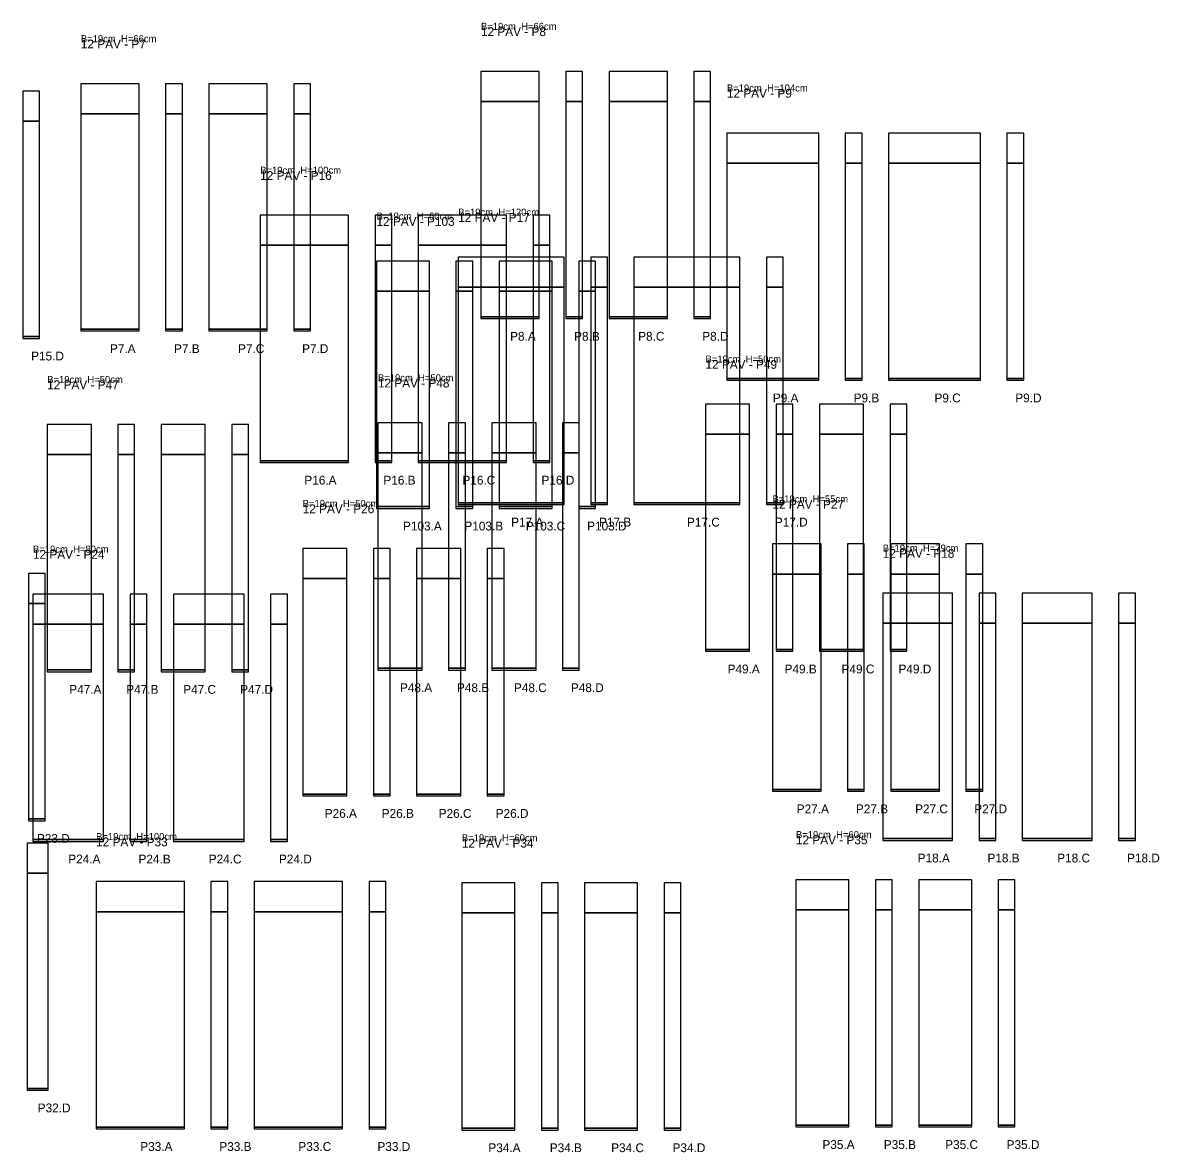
# Model space of a CAD drawing. Header units: metres. Extents: x 1438 to 5427, y 1625 to 3111.
# Drawn here: x 4140 to 5427, y 1826 to 3106 of the extents above; entities that cross this region are included whole.
import ezdxf

# ---------------------------------------------------------------- set-up
doc = ezdxf.new("R2010")
doc.units = ezdxf.units.M
doc.layers.add('Paineis', color=7, linetype='Continuous')

msp = doc.modelspace()

# ---------------------------------------------------------------- linework, layer by layer
at = {"layer": 'Paineis'}
for points in [[(4658.69, 3016.43), (4724.69, 3016.43), (4724.69, 3050.43), (4658.69, 3050.43)], [(4754.69, 3016.43), (4773.69, 3016.43), (4773.69, 3050.43), (4754.69, 3050.43)], [(4803.69, 3016.43), (4869.69, 3016.43), (4869.69, 3050.43), (4803.69, 3050.43)], [(4899.69, 3016.43), (4918.69, 3016.43), (4918.69, 3050.43), (4899.69, 3050.43)], [(4139.93, 2994.07), (4158.93, 2994.07), (4158.93, 3028.07), (4139.93, 3028.07)], [(4205.72, 3002.46), (4271.72, 3002.46), (4271.72, 3036.46), (4205.72, 3036.46)], [(4301.72, 3002.46), (4320.72, 3002.46), (4320.72, 3036.46), (4301.72, 3036.46)], [(4350.72, 3002.46), (4416.72, 3002.46), (4416.72, 3036.46), (4350.72, 3036.46)], [(4446.72, 3002.46), (4465.72, 3002.46), (4465.72, 3036.46), (4446.72, 3036.46)], [(4658.69, 2772.43), (4724.69, 2772.43), (4724.69, 3016.43), (4658.69, 3016.43)], [(4754.69, 2772.43), (4773.69, 2772.43), (4773.69, 3016.43), (4754.69, 3016.43)], [(4803.69, 2772.43), (4869.69, 2772.43), (4869.69, 3016.43), (4803.69, 3016.43)], [(4899.69, 2772.43), (4918.69, 2772.43), (4918.69, 3016.43), (4899.69, 3016.43)], [(4205.72, 2758.46), (4271.72, 2758.46), (4271.72, 3002.46), (4205.72, 3002.46)], [(4301.72, 2758.46), (4320.72, 2758.46), (4320.72, 3002.46), (4301.72, 3002.46)], [(4350.72, 2758.46), (4416.72, 2758.46), (4416.72, 3002.46), (4350.72, 3002.46)], [(4446.72, 2758.46), (4465.72, 2758.46), (4465.72, 3002.46), (4446.72, 3002.46)], [(4139.93, 2750.07), (4158.93, 2750.07), (4158.93, 2994.07), (4139.93, 2994.07)], [(4937.1, 2946.61), (5041.1, 2946.61), (5041.1, 2980.61), (4937.1, 2980.61)], [(5071.1, 2946.61), (5090.1, 2946.61), (5090.1, 2980.61), (5071.1, 2980.61)], [(5120.1, 2946.61), (5224.1, 2946.61), (5224.1, 2980.61), (5120.1, 2980.61)], [(5254.1, 2946.61), (5273.1, 2946.61), (5273.1, 2980.61), (5254.1, 2980.61)], [(4937.1, 2702.61), (5041.1, 2702.61), (5041.1, 2946.61), (4937.1, 2946.61)], [(5071.1, 2702.61), (5090.1, 2702.61), (5090.1, 2946.61), (5071.1, 2946.61)], [(5120.1, 2702.61), (5224.1, 2702.61), (5224.1, 2946.61), (5120.1, 2946.61)], [(5254.1, 2702.61), (5273.1, 2702.61), (5273.1, 2946.61), (5254.1, 2946.61)], [(4408.75, 2853.48), (4508.75, 2853.48), (4508.75, 2887.48), (4408.75, 2887.48)], [(4538.75, 2853.48), (4557.75, 2853.48), (4557.75, 2887.48), (4538.75, 2887.48)], [(4587.75, 2853.48), (4687.75, 2853.48), (4687.75, 2887.48), (4587.75, 2887.48)], [(4717.75, 2853.48), (4736.75, 2853.48), (4736.75, 2887.48), (4717.75, 2887.48)], [(4408.75, 2609.48), (4508.75, 2609.48), (4508.75, 2853.48), (4408.75, 2853.48)], [(4538.75, 2609.48), (4557.75, 2609.48), (4557.75, 2853.48), (4538.75, 2853.48)], [(4587.75, 2609.48), (4687.75, 2609.48), (4687.75, 2853.48), (4587.75, 2853.48)], [(4717.75, 2609.48), (4736.75, 2609.48), (4736.75, 2853.48), (4717.75, 2853.48)], [(4540.42, 2801.52), (4600.42, 2801.52), (4600.42, 2835.52), (4540.42, 2835.52)], [(4630.42, 2801.52), (4649.42, 2801.52), (4649.42, 2835.52), (4630.42, 2835.52)], [(4632.9, 2806), (4752.9, 2806), (4752.9, 2840), (4632.9, 2840)], [(4679.42, 2801.52), (4739.42, 2801.52), (4739.42, 2835.52), (4679.42, 2835.52)], [(4769.42, 2801.52), (4788.42, 2801.52), (4788.42, 2835.52), (4769.42, 2835.52)], [(4782.9, 2806), (4801.9, 2806), (4801.9, 2840), (4782.9, 2840)], [(4831.9, 2806), (4951.9, 2806), (4951.9, 2840), (4831.9, 2840)], [(4981.9, 2806), (5000.9, 2806), (5000.9, 2840), (4981.9, 2840)], [(4632.9, 2562), (4752.9, 2562), (4752.9, 2806), (4632.9, 2806)], [(4782.9, 2562), (4801.9, 2562), (4801.9, 2806), (4782.9, 2806)], [(4831.9, 2562), (4951.9, 2562), (4951.9, 2806), (4831.9, 2806)], [(4981.9, 2562), (5000.9, 2562), (5000.9, 2806), (4981.9, 2806)], [(4540.42, 2557.52), (4600.42, 2557.52), (4600.42, 2801.52), (4540.42, 2801.52)], [(4630.42, 2557.52), (4649.42, 2557.52), (4649.42, 2801.52), (4630.42, 2801.52)], [(4679.42, 2557.52), (4739.42, 2557.52), (4739.42, 2801.52), (4679.42, 2801.52)], [(4769.42, 2557.52), (4788.42, 2557.52), (4788.42, 2801.52), (4769.42, 2801.52)], [(4658.69, 2770.43), (4724.69, 2770.43), (4724.69, 2772.43), (4658.69, 2772.43)], [(4754.69, 2770.43), (4773.69, 2770.43), (4773.69, 2772.43), (4754.69, 2772.43)], [(4803.69, 2770.43), (4869.69, 2770.43), (4869.69, 2772.43), (4803.69, 2772.43)], [(4899.69, 2770.43), (4918.69, 2770.43), (4918.69, 2772.43), (4899.69, 2772.43)], [(4205.72, 2756.46), (4271.72, 2756.46), (4271.72, 2758.46), (4205.72, 2758.46)], [(4301.72, 2756.46), (4320.72, 2756.46), (4320.72, 2758.46), (4301.72, 2758.46)], [(4350.72, 2756.46), (4416.72, 2756.46), (4416.72, 2758.46), (4350.72, 2758.46)], [(4446.72, 2756.46), (4465.72, 2756.46), (4465.72, 2758.46), (4446.72, 2758.46)], [(4139.93, 2748.07), (4158.93, 2748.07), (4158.93, 2750.07), (4139.93, 2750.07)], [(4937.1, 2700.61), (5041.1, 2700.61), (5041.1, 2702.61), (4937.1, 2702.61)], [(5071.1, 2700.61), (5090.1, 2700.61), (5090.1, 2702.61), (5071.1, 2702.61)], [(5120.1, 2700.61), (5224.1, 2700.61), (5224.1, 2702.61), (5120.1, 2702.61)], [(5254.1, 2700.61), (5273.1, 2700.61), (5273.1, 2702.61), (5254.1, 2702.61)], [(4912.88, 2639.65), (4962.88, 2639.65), (4962.88, 2673.65), (4912.88, 2673.65)], [(4992.88, 2639.65), (5011.88, 2639.65), (5011.88, 2673.65), (4992.88, 2673.65)], [(5041.88, 2639.65), (5091.88, 2639.65), (5091.88, 2673.65), (5041.88, 2673.65)], [(5121.88, 2639.65), (5140.88, 2639.65), (5140.88, 2673.65), (5121.88, 2673.65)], [(4542.02, 2618.46), (4592.02, 2618.46), (4592.02, 2652.46), (4542.02, 2652.46)], [(4622.02, 2618.46), (4641.02, 2618.46), (4641.02, 2652.46), (4622.02, 2652.46)], [(4671.02, 2618.46), (4721.02, 2618.46), (4721.02, 2652.46), (4671.02, 2652.46)], [(4751.02, 2618.46), (4770.02, 2618.46), (4770.02, 2652.46), (4751.02, 2652.46)], [(4167.61, 2616.55), (4217.61, 2616.55), (4217.61, 2650.55), (4167.61, 2650.55)], [(4247.61, 2616.55), (4266.61, 2616.55), (4266.61, 2650.55), (4247.61, 2650.55)], [(4296.61, 2616.55), (4346.61, 2616.55), (4346.61, 2650.55), (4296.61, 2650.55)], [(4376.61, 2616.55), (4395.61, 2616.55), (4395.61, 2650.55), (4376.61, 2650.55)], [(4912.88, 2395.65), (4962.88, 2395.65), (4962.88, 2639.65), (4912.88, 2639.65)], [(4992.88, 2395.65), (5011.88, 2395.65), (5011.88, 2639.65), (4992.88, 2639.65)], [(5041.88, 2395.65), (5091.88, 2395.65), (5091.88, 2639.65), (5041.88, 2639.65)], [(5121.88, 2395.65), (5140.88, 2395.65), (5140.88, 2639.65), (5121.88, 2639.65)], [(4167.61, 2372.55), (4217.61, 2372.55), (4217.61, 2616.55), (4167.61, 2616.55)], [(4247.61, 2372.55), (4266.61, 2372.55), (4266.61, 2616.55), (4247.61, 2616.55)], [(4296.61, 2372.55), (4346.61, 2372.55), (4346.61, 2616.55), (4296.61, 2616.55)], [(4376.61, 2372.55), (4395.61, 2372.55), (4395.61, 2616.55), (4376.61, 2616.55)], [(4542.02, 2374.46), (4592.02, 2374.46), (4592.02, 2618.46), (4542.02, 2618.46)], [(4622.02, 2374.46), (4641.02, 2374.46), (4641.02, 2618.46), (4622.02, 2618.46)], [(4671.02, 2374.46), (4721.02, 2374.46), (4721.02, 2618.46), (4671.02, 2618.46)], [(4751.02, 2374.46), (4770.02, 2374.46), (4770.02, 2618.46), (4751.02, 2618.46)], [(4408.75, 2607.48), (4508.75, 2607.48), (4508.75, 2609.48), (4408.75, 2609.48)], [(4538.75, 2607.48), (4557.75, 2607.48), (4557.75, 2609.48), (4538.75, 2609.48)], [(4587.75, 2607.48), (4687.75, 2607.48), (4687.75, 2609.48), (4587.75, 2609.48)], [(4717.75, 2607.48), (4736.75, 2607.48), (4736.75, 2609.48), (4717.75, 2609.48)], [(4632.9, 2560), (4752.9, 2560), (4752.9, 2562), (4632.9, 2562)], [(4782.9, 2560), (4801.9, 2560), (4801.9, 2562), (4782.9, 2562)], [(4831.9, 2560), (4951.9, 2560), (4951.9, 2562), (4831.9, 2562)], [(4981.9, 2560), (5000.9, 2560), (5000.9, 2562), (4981.9, 2562)], [(4540.42, 2555.52), (4600.42, 2555.52), (4600.42, 2557.52), (4540.42, 2557.52)], [(4630.42, 2555.52), (4649.42, 2555.52), (4649.42, 2557.52), (4630.42, 2557.52)], [(4679.42, 2555.52), (4739.42, 2555.52), (4739.42, 2557.52), (4679.42, 2557.52)], [(4769.42, 2555.52), (4788.42, 2555.52), (4788.42, 2557.52), (4769.42, 2557.52)], [(4456.85, 2476.07), (4506.85, 2476.07), (4506.85, 2510.07), (4456.85, 2510.07)], [(4536.85, 2476.07), (4555.85, 2476.07), (4555.85, 2510.07), (4536.85, 2510.07)], [(4585.85, 2476.07), (4635.85, 2476.07), (4635.85, 2510.07), (4585.85, 2510.07)], [(4665.85, 2476.07), (4684.85, 2476.07), (4684.85, 2510.07), (4665.85, 2510.07)], [(4988.68, 2481.22), (5043.68, 2481.22), (5043.68, 2515.22), (4988.68, 2515.22)], [(5073.68, 2481.22), (5092.68, 2481.22), (5092.68, 2515.22), (5073.68, 2515.22)], [(5122.68, 2481.22), (5177.68, 2481.22), (5177.68, 2515.22), (5122.68, 2515.22)], [(5207.68, 2481.22), (5226.68, 2481.22), (5226.68, 2515.22), (5207.68, 2515.22)], [(4146.51, 2447.81), (4165.51, 2447.81), (4165.51, 2481.81), (4146.51, 2481.81)], [(4456.85, 2232.07), (4506.85, 2232.07), (4506.85, 2476.07), (4456.85, 2476.07)], [(4536.85, 2232.07), (4555.85, 2232.07), (4555.85, 2476.07), (4536.85, 2476.07)], [(4585.85, 2232.07), (4635.85, 2232.07), (4635.85, 2476.07), (4585.85, 2476.07)], [(4665.85, 2232.07), (4684.85, 2232.07), (4684.85, 2476.07), (4665.85, 2476.07)], [(4988.68, 2237.22), (5043.68, 2237.22), (5043.68, 2481.22), (4988.68, 2481.22)], [(5073.68, 2237.22), (5092.68, 2237.22), (5092.68, 2481.22), (5073.68, 2481.22)], [(5122.68, 2237.22), (5177.68, 2237.22), (5177.68, 2481.22), (5122.68, 2481.22)], [(5207.68, 2237.22), (5226.68, 2237.22), (5226.68, 2481.22), (5207.68, 2481.22)], [(4151.49, 2424.42), (4231.49, 2424.42), (4231.49, 2458.42), (4151.49, 2458.42)], [(4261.49, 2424.42), (4280.49, 2424.42), (4280.49, 2458.42), (4261.49, 2458.42)], [(4310.49, 2424.42), (4390.49, 2424.42), (4390.49, 2458.42), (4310.49, 2458.42)], [(4420.49, 2424.42), (4439.49, 2424.42), (4439.49, 2458.42), (4420.49, 2458.42)], [(5113.58, 2425.56), (5192.58, 2425.56), (5192.58, 2459.56), (5113.58, 2459.56)], [(5222.58, 2425.56), (5241.58, 2425.56), (5241.58, 2459.56), (5222.58, 2459.56)], [(5271.58, 2425.56), (5350.58, 2425.56), (5350.58, 2459.56), (5271.58, 2459.56)], [(5380.58, 2425.56), (5399.58, 2425.56), (5399.58, 2459.56), (5380.58, 2459.56)], [(4146.51, 2203.81), (4165.51, 2203.81), (4165.51, 2447.81), (4146.51, 2447.81)], [(4151.49, 2180.42), (4231.49, 2180.42), (4231.49, 2424.42), (4151.49, 2424.42)], [(4261.49, 2180.42), (4280.49, 2180.42), (4280.49, 2424.42), (4261.49, 2424.42)], [(4310.49, 2180.42), (4390.49, 2180.42), (4390.49, 2424.42), (4310.49, 2424.42)], [(4420.49, 2180.42), (4439.49, 2180.42), (4439.49, 2424.42), (4420.49, 2424.42)], [(5113.58, 2181.56), (5192.58, 2181.56), (5192.58, 2425.56), (5113.58, 2425.56)], [(5222.58, 2181.56), (5241.58, 2181.56), (5241.58, 2425.56), (5222.58, 2425.56)], [(5271.58, 2181.56), (5350.58, 2181.56), (5350.58, 2425.56), (5271.58, 2425.56)], [(5380.58, 2181.56), (5399.58, 2181.56), (5399.58, 2425.56), (5380.58, 2425.56)], [(4912.88, 2393.65), (4962.88, 2393.65), (4962.88, 2395.65), (4912.88, 2395.65)], [(4992.88, 2393.65), (5011.88, 2393.65), (5011.88, 2395.65), (4992.88, 2395.65)], [(5041.88, 2393.65), (5091.88, 2393.65), (5091.88, 2395.65), (5041.88, 2395.65)], [(5121.88, 2393.65), (5140.88, 2393.65), (5140.88, 2395.65), (5121.88, 2395.65)], [(4167.61, 2370.55), (4217.61, 2370.55), (4217.61, 2372.55), (4167.61, 2372.55)], [(4247.61, 2370.55), (4266.61, 2370.55), (4266.61, 2372.55), (4247.61, 2372.55)], [(4296.61, 2370.55), (4346.61, 2370.55), (4346.61, 2372.55), (4296.61, 2372.55)], [(4376.61, 2370.55), (4395.61, 2370.55), (4395.61, 2372.55), (4376.61, 2372.55)], [(4542.02, 2372.46), (4592.02, 2372.46), (4592.02, 2374.46), (4542.02, 2374.46)], [(4622.02, 2372.46), (4641.02, 2372.46), (4641.02, 2374.46), (4622.02, 2374.46)], [(4671.02, 2372.46), (4721.02, 2372.46), (4721.02, 2374.46), (4671.02, 2374.46)], [(4751.02, 2372.46), (4770.02, 2372.46), (4770.02, 2374.46), (4751.02, 2374.46)], [(4456.85, 2230.07), (4506.85, 2230.07), (4506.85, 2232.07), (4456.85, 2232.07)], [(4536.85, 2230.07), (4555.85, 2230.07), (4555.85, 2232.07), (4536.85, 2232.07)], [(4585.85, 2230.07), (4635.85, 2230.07), (4635.85, 2232.07), (4585.85, 2232.07)], [(4665.85, 2230.07), (4684.85, 2230.07), (4684.85, 2232.07), (4665.85, 2232.07)], [(4988.68, 2235.22), (5043.68, 2235.22), (5043.68, 2237.22), (4988.68, 2237.22)], [(5073.68, 2235.22), (5092.68, 2235.22), (5092.68, 2237.22), (5073.68, 2237.22)], [(5122.68, 2235.22), (5177.68, 2235.22), (5177.68, 2237.22), (5122.68, 2237.22)], [(5207.68, 2235.22), (5226.68, 2235.22), (5226.68, 2237.22), (5207.68, 2237.22)], [(4146.51, 2201.81), (4165.51, 2201.81), (4165.51, 2203.81), (4146.51, 2203.81)], [(4144.89, 2142.56), (4168.89, 2142.56), (4168.89, 2176.56), (4144.89, 2176.56)], [(4151.49, 2178.42), (4231.49, 2178.42), (4231.49, 2180.42), (4151.49, 2180.42)], [(4261.49, 2178.42), (4280.49, 2178.42), (4280.49, 2180.42), (4261.49, 2180.42)], [(4310.49, 2178.42), (4390.49, 2178.42), (4390.49, 2180.42), (4310.49, 2180.42)], [(4420.49, 2178.42), (4439.49, 2178.42), (4439.49, 2180.42), (4420.49, 2180.42)], [(5113.58, 2179.56), (5192.58, 2179.56), (5192.58, 2181.56), (5113.58, 2181.56)], [(5222.58, 2179.56), (5241.58, 2179.56), (5241.58, 2181.56), (5222.58, 2181.56)], [(5271.58, 2179.56), (5350.58, 2179.56), (5350.58, 2181.56), (5271.58, 2181.56)], [(5380.58, 2179.56), (5399.58, 2179.56), (5399.58, 2181.56), (5380.58, 2181.56)], [(4144.89, 1898.56), (4168.89, 1898.56), (4168.89, 2142.56), (4144.89, 2142.56)], [(4223.02, 2098.81), (4323.02, 2098.81), (4323.02, 2132.81), (4223.02, 2132.81)], [(4353.02, 2098.81), (4372.02, 2098.81), (4372.02, 2132.81), (4353.02, 2132.81)], [(4402.02, 2098.81), (4502.02, 2098.81), (4502.02, 2132.81), (4402.02, 2132.81)], [(4532.02, 2098.81), (4551.02, 2098.81), (4551.02, 2132.81), (4532.02, 2132.81)], [(4637.09, 2097.47), (4697.09, 2097.47), (4697.09, 2131.47), (4637.09, 2131.47)], [(4727.09, 2097.47), (4746.09, 2097.47), (4746.09, 2131.47), (4727.09, 2131.47)], [(4776.09, 2097.47), (4836.09, 2097.47), (4836.09, 2131.47), (4776.09, 2131.47)], [(4866.09, 2097.47), (4885.09, 2097.47), (4885.09, 2131.47), (4866.09, 2131.47)], [(5015.27, 2101.05), (5075.27, 2101.05), (5075.27, 2135.05), (5015.27, 2135.05)], [(5105.27, 2101.05), (5124.27, 2101.05), (5124.27, 2135.05), (5105.27, 2135.05)], [(5154.27, 2101.05), (5214.27, 2101.05), (5214.27, 2135.05), (5154.27, 2135.05)], [(5244.27, 2101.05), (5263.27, 2101.05), (5263.27, 2135.05), (5244.27, 2135.05)], [(4223.02, 1854.81), (4323.02, 1854.81), (4323.02, 2098.81), (4223.02, 2098.81)], [(4353.02, 1854.81), (4372.02, 1854.81), (4372.02, 2098.81), (4353.02, 2098.81)], [(4402.02, 1854.81), (4502.02, 1854.81), (4502.02, 2098.81), (4402.02, 2098.81)], [(4532.02, 1854.81), (4551.02, 1854.81), (4551.02, 2098.81), (4532.02, 2098.81)], [(4637.09, 1853.47), (4697.09, 1853.47), (4697.09, 2097.47), (4637.09, 2097.47)], [(4727.09, 1853.47), (4746.09, 1853.47), (4746.09, 2097.47), (4727.09, 2097.47)], [(4776.09, 1853.47), (4836.09, 1853.47), (4836.09, 2097.47), (4776.09, 2097.47)], [(4866.09, 1853.47), (4885.09, 1853.47), (4885.09, 2097.47), (4866.09, 2097.47)], [(5015.27, 1857.05), (5075.27, 1857.05), (5075.27, 2101.05), (5015.27, 2101.05)], [(5105.27, 1857.05), (5124.27, 1857.05), (5124.27, 2101.05), (5105.27, 2101.05)], [(5154.27, 1857.05), (5214.27, 1857.05), (5214.27, 2101.05), (5154.27, 2101.05)], [(5244.27, 1857.05), (5263.27, 1857.05), (5263.27, 2101.05), (5244.27, 2101.05)], [(4144.89, 1896.56), (4168.89, 1896.56), (4168.89, 1898.56), (4144.89, 1898.56)], [(4223.02, 1852.81), (4323.02, 1852.81), (4323.02, 1854.81), (4223.02, 1854.81)], [(4353.02, 1852.81), (4372.02, 1852.81), (4372.02, 1854.81), (4353.02, 1854.81)], [(4402.02, 1852.81), (4502.02, 1852.81), (4502.02, 1854.81), (4402.02, 1854.81)], [(4532.02, 1852.81), (4551.02, 1852.81), (4551.02, 1854.81), (4532.02, 1854.81)], [(4637.09, 1851.47), (4697.09, 1851.47), (4697.09, 1853.47), (4637.09, 1853.47)], [(4727.09, 1851.47), (4746.09, 1851.47), (4746.09, 1853.47), (4727.09, 1853.47)], [(4776.09, 1851.47), (4836.09, 1851.47), (4836.09, 1853.47), (4776.09, 1853.47)], [(4866.09, 1851.47), (4885.09, 1851.47), (4885.09, 1853.47), (4866.09, 1853.47)], [(5015.27, 1855.05), (5075.27, 1855.05), (5075.27, 1857.05), (5015.27, 1857.05)], [(5105.27, 1855.05), (5124.27, 1855.05), (5124.27, 1857.05), (5105.27, 1857.05)], [(5154.27, 1855.05), (5214.27, 1855.05), (5214.27, 1857.05), (5154.27, 1857.05)], [(5244.27, 1855.05), (5263.27, 1855.05), (5263.27, 1857.05), (5244.27, 1857.05)]]:
    msp.add_lwpolyline(points, close=True, dxfattribs=at)

# ---------------------------------------------------------------- texts
at = {"layer": 'Cota Secao (2x)', "char_height": 8, "attachment_point": 1}
for s, insert in [('B=19cm  H=66cm', (4658.69, 3105.43)), ('B=19cm  H=66cm', (4205.72, 3091.46)), ('B=19cm  H=104cm', (4937.1, 3035.61)), ('B=19cm  H=100cm', (4408.75, 2942.48)), ('B=19cm  H=120cm', (4632.9, 2895)), ('B=19cm  H=60cm', (4540.42, 2890.52)), ('B=19cm  H=50cm', (4912.88, 2728.65)), ('B=19cm  H=50cm', (4167.61, 2705.55)), ('B=19cm  H=50cm', (4542.02, 2707.46)), ('B=19cm  H=50cm', (4456.85, 2565.07)), ('B=19cm  H=55cm', (4988.68, 2570.22)), ('B=19cm  H=80cm', (4151.49, 2513.42)), ('B=19cm  H=79cm', (5113.58, 2514.56)), ('B=19cm  H=100cm', (4223.02, 2187.81)), ('B=19cm  H=60cm', (5015.27, 2190.05)), ('B=19cm  H=60cm', (4637.09, 2186.47))]:
    msp.add_mtext(s, dxfattribs=dict(at, insert=insert))
at = {"layer": 'NOMENCLATURA', "char_height": 10, "attachment_point": 1}
for s, insert in [('12 PAV - P8', (4658.69, 3100.43)), ('12 PAV - P7', (4205.72, 3086.46)), ('12 PAV - P9', (4937.1, 3030.61)), ('12 PAV - P16', (4408.75, 2937.48)), ('12 PAV - P103', (4540.42, 2885.52)), ('12 PAV - P17', (4632.9, 2890)), ('12 PAV - P49', (4912.88, 2723.65)), ('12 PAV - P48', (4542.02, 2702.46)), ('12 PAV - P47', (4167.61, 2700.55)), ('12 PAV - P27', (4988.68, 2565.22)), ('12 PAV - P26', (4456.85, 2560.07)), ('12 PAV - P18', (5113.58, 2509.56)), ('12 PAV - P24', (4151.49, 2508.42)), ('12 PAV - P33', (4223.02, 2182.81)), ('12 PAV - P34', (4637.09, 2181.47)), ('12 PAV - P35', (5015.27, 2185.05))]:
    msp.add_mtext(s, dxfattribs=dict(at, insert=insert))
at = {"layer": 'Texto Secao', "char_height": 10, "attachment_point": 1}
for s, insert in [('P8.A', (4691.69, 2755.43)), ('P8.B', (4764.19, 2755.43)), ('P8.C', (4836.69, 2755.43)), ('P8.D', (4909.19, 2755.43)), ('P7.A', (4238.72, 2741.46)), ('P7.B', (4311.22, 2741.46)), ('P7.C', (4383.72, 2741.46)), ('P7.D', (4456.22, 2741.46)), ('P15.D', (4149.43, 2733.07)), ('P9.A', (4989.1, 2685.61)), ('P9.B', (5080.6, 2685.61)), ('P9.C', (5172.1, 2685.61)), ('P9.D', (5263.6, 2685.61)), ('P16.A', (4458.75, 2592.48)), ('P16.B', (4548.25, 2592.48)), ('P16.C', (4637.75, 2592.48)), ('P16.D', (4727.25, 2592.48)), ('P103.A', (4570.42, 2540.52)), ('P103.B', (4639.92, 2540.52)), ('P17.A', (4692.9, 2545)), ('P103.C', (4709.42, 2540.52)), ('P103.D', (4778.92, 2540.52)), ('P17.B', (4792.4, 2545)), ('P17.C', (4891.9, 2545)), ('P17.D', (4991.4, 2545)), ('P49.A', (4937.88, 2378.65)), ('P49.B', (5002.38, 2378.65)), ('P49.C', (5066.88, 2378.65)), ('P49.D', (5131.38, 2378.65)), ('P47.A', (4192.61, 2355.55)), ('P47.B', (4257.11, 2355.55)), ('P47.C', (4321.61, 2355.55)), ('P47.D', (4386.11, 2355.55)), ('P48.A', (4567.02, 2357.46)), ('P48.B', (4631.52, 2357.46)), ('P48.C', (4696.02, 2357.46)), ('P48.D', (4760.52, 2357.46)), ('P26.A', (4481.85, 2215.07)), ('P26.B', (4546.35, 2215.07)), ('P26.C', (4610.85, 2215.07)), ('P26.D', (4675.35, 2215.07)), ('P27.A', (5016.18, 2220.22)), ('P27.B', (5083.18, 2220.22)), ('P27.C', (5150.18, 2220.22)), ('P27.D', (5217.18, 2220.22)), ('P23.D', (4156.01, 2186.81)), ('P24.A', (4191.49, 2163.42)), ('P24.B', (4270.99, 2163.42)), ('P24.C', (4350.49, 2163.42)), ('P24.D', (4429.99, 2163.42)), ('P18.A', (5153.08, 2164.56)), ('P18.B', (5232.08, 2164.56)), ('P18.C', (5311.08, 2164.56)), ('P18.D', (5390.08, 2164.56)), ('P32.D', (4156.89, 1881.56)), ('P35.A', (5045.27, 1840.05)), ('P35.B', (5114.77, 1840.05)), ('P35.C', (5184.27, 1840.05)), ('P35.D', (5253.77, 1840.05)), ('P33.A', (4273.02, 1837.81)), ('P33.B', (4362.52, 1837.81)), ('P33.C', (4452.02, 1837.81)), ('P33.D', (4541.52, 1837.81)), ('P34.A', (4667.09, 1836.47)), ('P34.B', (4736.59, 1836.47)), ('P34.C', (4806.09, 1836.47)), ('P34.D', (4875.59, 1836.47))]:
    msp.add_mtext(s, dxfattribs=dict(at, insert=insert))

doc.saveas('drawing.dxf')
